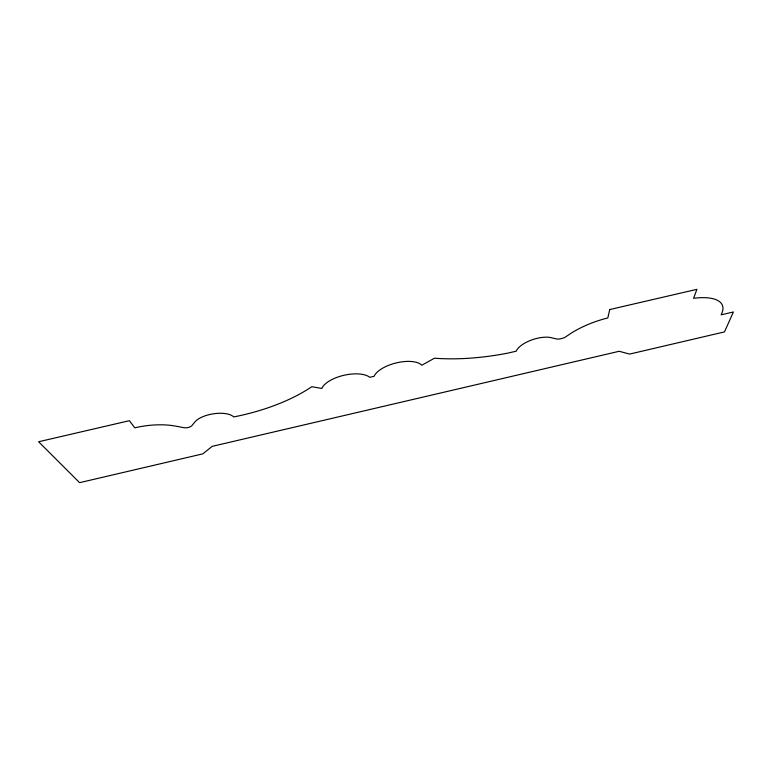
<?xml version="1.0" encoding="UTF-8"?>
<svg xmlns="http://www.w3.org/2000/svg" width="772" height="772" viewBox="0 0 772 772"><rect width="100%" height="100%" fill="white"/><g stroke="black" fill="none" stroke-linecap="round" stroke-linejoin="round"><path stroke-width="1.16" d="M609.745 309.553L607.825 317.939A55.275 22.417 -19 0 0 571.647 332.877L564.737 337.48A8.289 3.532 -18.4 0 1 557.056 339.053L552.578 338.039A21.336 9.023 -17.6 0 0 531.705 339.95A21.336 9.023 -17.6 0 0 516.217 351.183L507.735 353.151A184.643 91.115 -18.9 0 1 434.462 358.208L421.811 365.214A25.563 11.184 -14.1 0 0 396.692 362.811A25.563 11.184 -14.1 0 0 374.082 376.311L369.74 377.315A25.843 11.29 -12.7 0 0 343.772 375.327A25.843 11.29 -12.7 0 0 321.837 388.451L311.83 386.704A132.002 62.484 -8.8 0 1 233.694 416.938A20.969 8.839 -9.3 0 0 214.51 413.657A20.969 8.839 -9.3 0 0 194.988 421.879L191.784 425.739A5.201 2.191 -8.6 0 1 183.968 427.678L175.34 426.067A46.696 18.972 -7.8 0 0 134.791 427.833L129.378 420.692L38.6 441.758L79.593 482.664L202.766 453.878L212.175 446.361L619.183 351.279L629.605 354.087L724.483 331.902L733.4 311.975L721.154 314.831L722.023 312.785A49.504 19.532 -20.6 0 0 693.584 298.32L696.904 289.336L609.745 309.553"/></g></svg>
